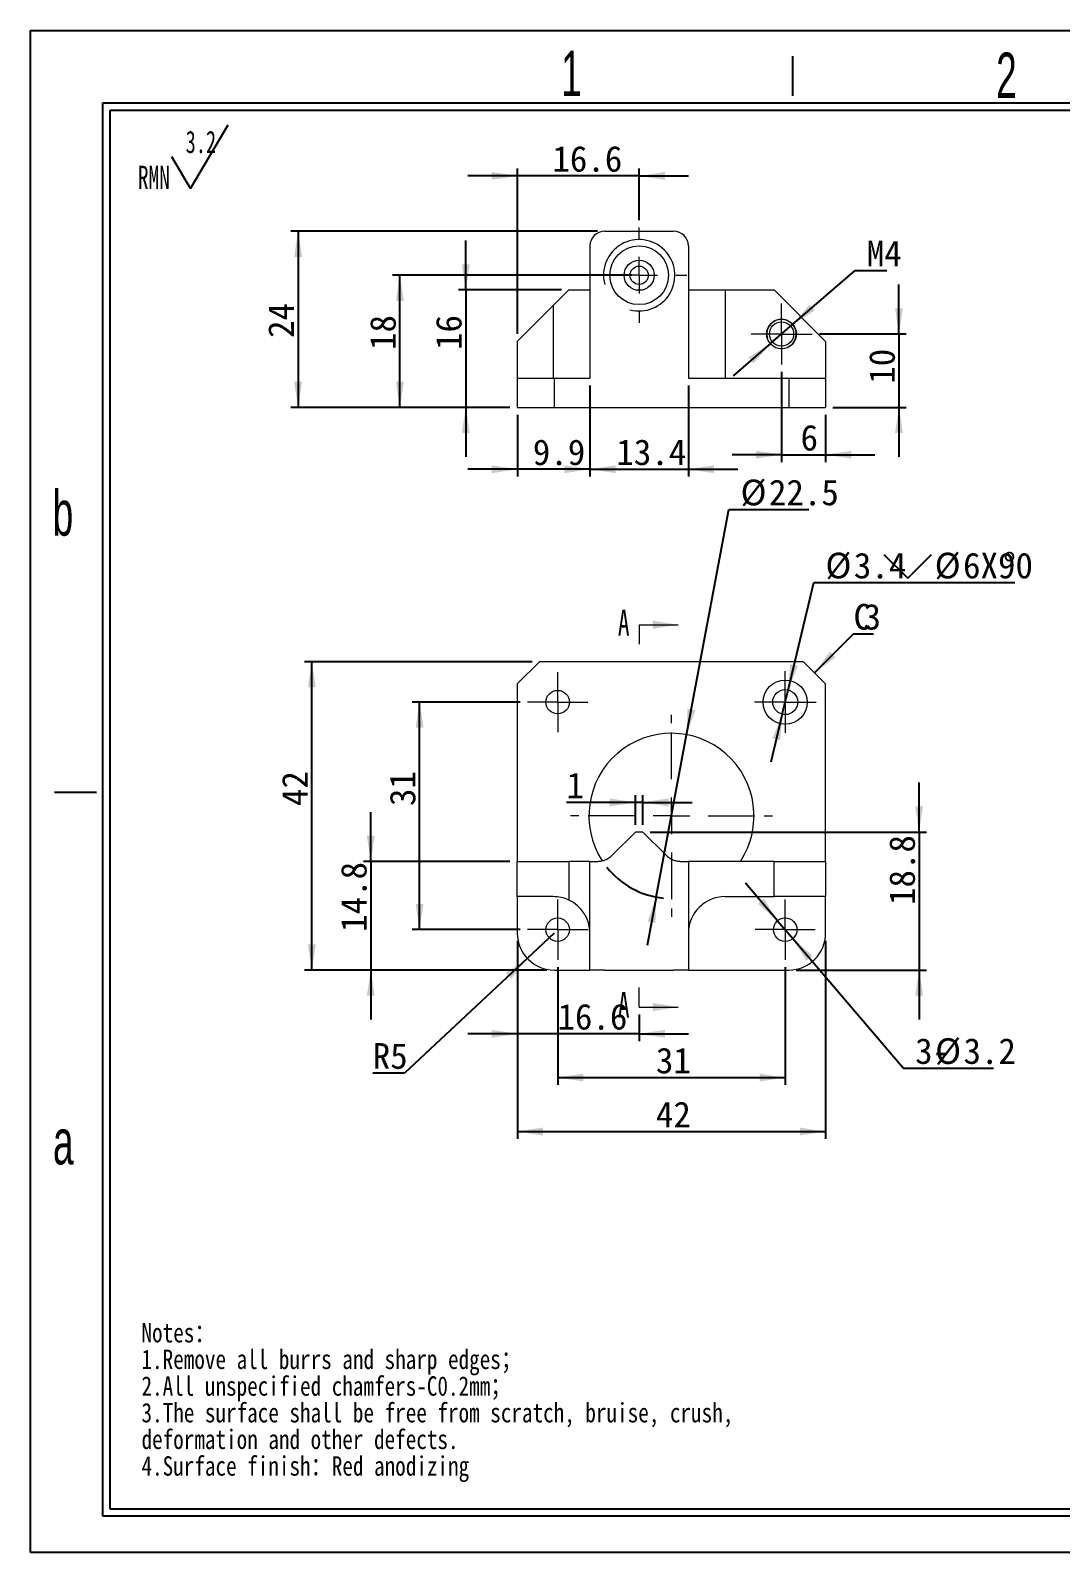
# Model space of a CAD drawing. Header units: millimetres. Extents: x 2 to 295, y 1 to 209.
# Drawn here: x 1.8 to 142.2, y 1.3 to 208.7 of the extents above; entities that cross this region are included whole.
import ezdxf

# ---------------------------------------------------------------- set-up
doc = ezdxf.new("R2010")
doc.units = ezdxf.units.MM
doc.linetypes.add('CENTER', pattern=[10.16, 6.35, -1.27, 1.27, -1.27])
doc.layers.add('DIM', color=5, linetype='Continuous')
doc.layers.add('SLD-0', color=179, linetype='Continuous')
doc.layers.add('中心线', color=1, linetype='CENTER', lineweight=15)
doc.styles.add('SLDTEXTSTYLE14', font='SIMSUN.TTC')
doc.styles.add('SLDTEXTSTYLE15', font='仿宋_GB2312', dxfattribs={"width": 0.67})
doc.styles.add('SLDTEXTSTYLE2', font='SIMSUN.TTC', dxfattribs={"width": 0.8})
doc.styles.add('SLDTEXTSTYLE3', font='SIMSUN.TTC', dxfattribs={"width": 0.8, "bigfont": 'bigfont'})
doc.styles.add('SLDTEXTSTYLE4', font='SIMSUN.TTC', dxfattribs={"width": 0.67})
doc.styles.add('SLDTEXTSTYLE7', font='GOTHIC.TTF', dxfattribs={"width": 0.61171})
doc.dimstyles.new('SLDDIMSTYLE0', dxfattribs={"dimtxt": 3.5, "dimasz": 3.5, "dimexe": 0, "dimexo": 0.0625, "dimgap": 0.875, "dimtad": 2, "dimrnd": 1e-09, "dimzin": 12, "dimdsep": 46, "dimtxsty": 'SLDTEXTSTYLE4', "dimsah": 1, "dimcen": 0.09, "dimadec": 0, "dimazin": 3, "dimtfac": 1, "dimtmove": 0, "dimatfit": 0, "dimfxl": 0, "dimfrac": 2, "dimtolj": 1, "dimtzin": 12, "dimarcsym": 0})
doc.dimstyles.new('SLDDIMSTYLE1', dxfattribs={"dimtxt": 3.5, "dimasz": 3.5, "dimexe": 0, "dimexo": 0.0625, "dimgap": 0.875, "dimtad": 2, "dimrnd": 1e-09, "dimzin": 12, "dimdsep": 46, "dimtxsty": 'SLDTEXTSTYLE4', "dimsah": 1, "dimcen": 0.09, "dimadec": 0, "dimazin": 3, "dimtfac": 1, "dimtofl": 0, "dimtmove": 0, "dimatfit": 3, "dimfxl": 0, "dimfrac": 2, "dimtolj": 1, "dimtzin": 12, "dimarcsym": 0})
doc.dimstyles.new('SLDDIMSTYLE2', dxfattribs={"dimtxt": 3.5, "dimasz": 3.5, "dimexe": 0, "dimexo": 0.0625, "dimgap": 0.875, "dimtad": 0, "dimtih": 1, "dimtoh": 1, "dimrnd": 1e-09, "dimzin": 12, "dimdsep": 46, "dimtxsty": 'SLDTEXTSTYLE4', "dimsah": 1, "dimcen": 0, "dimadec": 0, "dimazin": 3, "dimtfac": 1, "dimtmove": 0, "dimatfit": 3, "dimfxl": 0, "dimfrac": 2, "dimtolj": 1, "dimtzin": 12, "dimarcsym": 0})
doc.dimstyles.new('SLDDIMSTYLE3', dxfattribs={"dimtxt": 3.5, "dimasz": 3.5, "dimexe": 0, "dimexo": 0.0625, "dimgap": 0.875, "dimtad": 0, "dimtih": 1, "dimtoh": 1, "dimrnd": 1e-09, "dimzin": 12, "dimdsep": 46, "dimtxsty": 'SLDTEXTSTYLE4', "dimsah": 1, "dimcen": 0, "dimadec": 0, "dimazin": 3, "dimtfac": 1, "dimtofl": 0, "dimtmove": 0, "dimatfit": 3, "dimfxl": 0, "dimfrac": 2, "dimtolj": 1, "dimtzin": 12, "dimarcsym": 0})
doc.dimstyles.new('SLDDIMSTYLE4', dxfattribs={"dimtxt": 3.5, "dimasz": 3.5, "dimexe": 0, "dimexo": 0.0625, "dimgap": 0.875, "dimtad": 0, "dimtih": 1, "dimtoh": 1, "dimrnd": 1e-09, "dimzin": 12, "dimdsep": 46, "dimtxsty": 'SLDTEXTSTYLE4', "dimsah": 1, "dimcen": 0, "dimadec": 0, "dimazin": 3, "dimtfac": 1, "dimtmove": 0, "dimatfit": 3, "dimfxl": 0, "dimfrac": 2, "dimtolj": 1, "dimtzin": 12, "dimarcsym": 0})

# ---------------------------------------------------------------- blocks, each defined once
blk = doc.blocks.new('SW_NOTE_0')
at = {"layer": 'SLD-0', "color": 0, "char_height": 2.6458, "attachment_point": 1}
for s, insert, style in [('Notes\\M+18146', (0, 3.08), 'SLDTEXTSTYLE3'), ('1.Remove all burrs and sharp edges\\M+18147', (0, -0.55), 'SLDTEXTSTYLE3'), ('2.All unspecified chamfers-C0.2mm\\M+18147', (0, -4.19), 'SLDTEXTSTYLE3'), ('3.The surface shall be free from scratch, bruise, crush, ', (0, -7.82), 'SLDTEXTSTYLE2'), ('deformation and other defects.', (0, -11.45), 'SLDTEXTSTYLE2'), ('4.Surface finish\\M+18146Red anodizing', (0, -15.08), 'SLDTEXTSTYLE3')]:
    blk.add_mtext(s, dxfattribs=dict(at, insert=insert, style=style))
blk = doc.blocks.new('SW_NOTE_1')
at = {"layer": 'SLD-0', "color": 0}
for q in [(12.27, 9.26), (4.6, 4.92)]:
    blk.add_line((7.16, 0.59), q, dxfattribs=at)
at = {"layer": 'SLD-0', "color": 0, "attachment_point": 1, "style": 'SLDTEXTSTYLE4'}
for s, insert, char_height in [('3.2', (6.5, 8.45), 3.032), ('RMN', (0, 3.69), 3.175)]:
    blk.add_mtext(s, dxfattribs=dict(at, insert=insert, char_height=char_height))
blk = doc.blocks.new('_D')
at = {"layer": 'DIM'}
for p, q in [((68.15, 84.66), (68.15, 70.97)), ((84.75, 74.62), (84.75, 70.97)), ((68.15, 71.97), (61.42, 71.97)), ((84.75, 71.97), (68.15, 71.97)), ((84.75, 71.97), (91.48, 71.97))]:
    blk.add_line(p, q, dxfattribs=at)
for points in [[(68.15, 71.97), (64.65, 72.51), (64.65, 71.43)], [(84.75, 71.97), (88.25, 71.43), (88.25, 72.51)]]:
    blk.add_solid(points, dxfattribs=at)
at = {"layer": 'DIM', "insert": (73.62, 76.05), "char_height": 3.5, "attachment_point": 1, "style": 'SLDTEXTSTYLE14'}
blk.add_mtext('16.6', dxfattribs=at)
blk = doc.blocks.new('_D_1')
at = {"layer": 'DIM'}
for p, q in [((68.55, 117.16), (53.83, 117.16)), ((54.83, 86.16), (54.83, 117.16)), ((68.55, 86.16), (53.83, 86.16))]:
    blk.add_line(p, q, dxfattribs=at)
for points in [[(54.83, 117.16), (54.29, 113.66), (55.37, 113.66)], [(54.83, 86.16), (55.37, 89.66), (54.29, 89.66)]]:
    blk.add_solid(points, dxfattribs=at)
at = {"layer": 'DIM', "insert": (50.76, 103), "char_height": 3.5, "attachment_point": 1, "rotation": 90, "style": 'SLDTEXTSTYLE14'}
blk.add_mtext('31', dxfattribs=at)
blk = doc.blocks.new('_D_2')
at = {"layer": 'DIM'}
for p, q in [((70.15, 122.66), (39.15, 122.66)), ((40.15, 80.66), (40.15, 122.66)), ((72.15, 80.66), (39.15, 80.66))]:
    blk.add_line(p, q, dxfattribs=at)
for points in [[(40.15, 122.66), (39.61, 119.16), (40.69, 119.16)], [(40.15, 80.66), (40.69, 84.16), (39.61, 84.16)]]:
    blk.add_solid(points, dxfattribs=at)
at = {"layer": 'DIM', "insert": (36.08, 103), "char_height": 3.5, "attachment_point": 1, "rotation": 90, "style": 'SLDTEXTSTYLE14'}
blk.add_mtext('42', dxfattribs=at)
blk = doc.blocks.new('_D_3')
at = {"layer": 'DIM'}
for p, q in [((68.15, 84.66), (68.15, 57.66)), ((110.15, 84.66), (110.15, 57.66)), ((68.15, 58.66), (110.15, 58.66))]:
    blk.add_line(p, q, dxfattribs=at)
for points in [[(68.15, 58.66), (71.65, 58.12), (71.65, 59.2)], [(110.15, 58.66), (106.65, 59.2), (106.65, 58.12)]]:
    blk.add_solid(points, dxfattribs=at)
at = {"layer": 'DIM', "insert": (87.03, 62.73), "char_height": 3.5, "attachment_point": 1, "style": 'SLDTEXTSTYLE14'}
blk.add_mtext('42', dxfattribs=at)
blk = doc.blocks.new('_D_4')
at = {"layer": 'DIM'}
for p, q in [((48.18, 95.46), (48.18, 102.19)), ((67.15, 95.46), (47.18, 95.46)), ((48.18, 95.46), (48.18, 80.66)), ((72.15, 80.66), (47.18, 80.66)), ((48.18, 80.66), (48.18, 73.93))]:
    blk.add_line(p, q, dxfattribs=at)
for points in [[(48.18, 95.46), (48.72, 98.96), (47.64, 98.96)], [(48.18, 80.66), (47.64, 77.16), (48.72, 77.16)]]:
    blk.add_solid(points, dxfattribs=at)
at = {"layer": 'DIM', "insert": (44.11, 85.86), "char_height": 3.5, "attachment_point": 1, "rotation": 90, "style": 'SLDTEXTSTYLE14'}
blk.add_mtext('14.8', dxfattribs=at)
blk = doc.blocks.new('_D_5')
at = {"layer": 'DIM'}
for p, q in [((91.22, 112.72), (96.97, 143.41)), ((96.97, 143.41), (107.87, 143.41)), ((87.08, 90.6), (91.22, 112.72)), ((87.08, 90.6), (85.84, 83.99))]:
    blk.add_line(p, q, dxfattribs=at)
blk.add_arc((89.15, 101.66), 11.25, 218.5229, 264.4704, dxfattribs=at)
for points in [[(91.22, 112.72), (92.39, 116.06), (91.33, 116.26)], [(87.08, 90.6), (85.9, 87.26), (86.96, 87.06)]]:
    blk.add_solid(points, dxfattribs=at)
at = {"layer": 'DIM', "char_height": 3.5, "attachment_point": 1, "style": 'SLDTEXTSTYLE14'}
for s, insert in [('%%c', (98.56, 147.48)), ('22.5', (102.43, 147.48))]:
    blk.add_mtext(s, dxfattribs=dict(at, insert=insert))
blk = doc.blocks.new('SW_CHAMFER_DIMENSION_0')
at = {"layer": 'DIM', "color": 0}
for p, q in [((-5.31, -5.31), (0, 0)), ((0, 0), (2.72, 0))]:
    blk.add_line(p, q, dxfattribs=at)
blk.add_solid([(-5.31, -5.31), (-2.45, -3.22), (-3.22, -2.45)], dxfattribs=at)
at = {"layer": 'DIM', "color": 0, "char_height": 3.5, "attachment_point": 1, "style": 'SLDTEXTSTYLE14'}
for s, insert in [('C', (0, 4.07)), ('3', (1.36, 4.07))]:
    blk.add_mtext(s, dxfattribs=dict(at, insert=insert))
blk = doc.blocks.new('_D_6')
at = {"layer": 'DIM'}
for p, q in [((73.65, 81.06), (73.65, 65.01)), ((104.65, 81.06), (104.65, 65.01)), ((73.65, 66.01), (104.65, 66.01))]:
    blk.add_line(p, q, dxfattribs=at)
for points in [[(73.65, 66.01), (77.15, 65.47), (77.15, 66.54)], [(104.65, 66.01), (101.15, 66.54), (101.15, 65.47)]]:
    blk.add_solid(points, dxfattribs=at)
at = {"layer": 'DIM', "insert": (87.03, 70.08), "char_height": 3.5, "attachment_point": 1, "style": 'SLDTEXTSTYLE14'}
blk.add_mtext('31', dxfattribs=at)
blk = doc.blocks.new('_D_7')
at = {"layer": 'DIM'}
for p, q in [((73.15, 85.66), (69.49, 82.25)), ((69.49, 82.25), (52.76, 66.63)), ((52.76, 66.63), (48.45, 66.63))]:
    blk.add_line(p, q, dxfattribs=at)
blk.add_solid([(69.49, 82.25), (66.57, 80.25), (67.3, 79.47)], dxfattribs=at)
at = {"layer": 'DIM', "insert": (48.45, 70.7), "char_height": 3.5, "attachment_point": 1, "style": 'SLDTEXTSTYLE14'}
blk.add_mtext('R5', dxfattribs=at)
blk = doc.blocks.new('_D_8')
at = {"layer": 'DIM'}
for p, q in [((103.61, 87.38), (99.24, 92.49)), ((103.61, 87.38), (105.69, 84.94)), ((105.69, 84.94), (120.76, 67.3)), ((120.76, 67.3), (133.02, 67.3))]:
    blk.add_line(p, q, dxfattribs=at)
for points in [[(103.61, 87.38), (101.75, 90.39), (100.93, 89.69)], [(105.69, 84.94), (107.55, 81.93), (108.37, 82.63)]]:
    blk.add_solid(points, dxfattribs=at)
at = {"layer": 'DIM', "char_height": 3.5, "attachment_point": 1, "style": 'SLDTEXTSTYLE14'}
for s, insert in [('3-', (122.35, 71.37)), ('%%c', (125.07, 71.37)), ('3.2', (128.94, 71.37))]:
    blk.add_mtext(s, dxfattribs=dict(at, insert=insert))
blk = doc.blocks.new('SW_SYMBOL_HOLE_SINK')
at = {"layer": 'DIM', "color": 0}
for p, q in [((0, 875), (800, 75)), ((800, 75), (1600, 875))]:
    blk.add_line(p, q, dxfattribs=at)
blk = doc.blocks.new('_D_9')
at = {"layer": 'DIM'}
for p, q in [((105.04, 118.81), (108.54, 133.45)), ((108.54, 133.45), (135.95, 133.45)), ((104.25, 115.51), (105.04, 118.81)), ((104.25, 115.51), (102.69, 108.96))]:
    blk.add_line(p, q, dxfattribs=at)
for points in [[(105.04, 118.81), (106.38, 122.09), (105.33, 122.34)], [(104.25, 115.51), (102.92, 112.23), (103.96, 111.98)]]:
    blk.add_solid(points, dxfattribs=at)
at = {"layer": 'DIM', "xscale": 0.004072727272727273, "yscale": 0.004072727272727273, "zscale": 0.004072727272727273}
blk.add_blockref('SW_SYMBOL_HOLE_SINK', (118.08, 133.73), dxfattribs=at)
at = {"layer": 'DIM', "char_height": 3.5, "attachment_point": 1, "style": 'SLDTEXTSTYLE14'}
for s, insert in [('%%c', (110.13, 137.52)), ('3.4', (114, 137.52)), ('%%c', (125.01, 137.52)), ('6X90', (128.88, 137.52)), ('%%d', (134.32, 137.52))]:
    blk.add_mtext(s, dxfattribs=dict(at, insert=insert))
blk = doc.blocks.new('_D_10')
at = {"layer": 'DIM', "color": 5}
for p, q in [((84.25, 100.46), (84.25, 104.5)), ((85.25, 100.46), (85.25, 104.5)), ((84.25, 103.5), (74.85, 103.5)), ((85.25, 103.5), (84.25, 103.5)), ((85.25, 103.5), (91.98, 103.5))]:
    blk.add_line(p, q, dxfattribs=at)
for points in [[(84.25, 103.5), (80.75, 104.04), (80.75, 102.96)], [(85.25, 103.5), (88.75, 102.96), (88.75, 104.04)]]:
    blk.add_solid(points, dxfattribs=at)
at = {"layer": 'DIM', "color": 5, "insert": (74.85, 107.57), "char_height": 3.5, "attachment_point": 1, "style": 'SLDTEXTSTYLE14'}
blk.add_mtext('1', dxfattribs=at)
blk = doc.blocks.new('_D_11')
at = {"layer": 'DIM', "color": 5}
for p, q in [((122.89, 99.46), (122.89, 106.19)), ((86.25, 99.46), (123.89, 99.46)), ((122.89, 99.46), (122.89, 80.66)), ((106.15, 80.66), (123.89, 80.66)), ((122.89, 80.66), (122.89, 73.93))]:
    blk.add_line(p, q, dxfattribs=at)
for points in [[(122.89, 99.46), (123.43, 102.96), (122.35, 102.96)], [(122.89, 80.66), (122.35, 77.16), (123.43, 77.16)]]:
    blk.add_solid(points, dxfattribs=at)
at = {"layer": 'DIM', "color": 5, "insert": (118.82, 89.52), "char_height": 3.5, "attachment_point": 1, "rotation": 90, "style": 'SLDTEXTSTYLE14'}
blk.add_mtext('18.8', dxfattribs=at)
blk = doc.blocks.new('SW_CENTERMARKSYMBOL_0')
at = {"layer": '中心线', "color": 0}
for p, q in [((0, 2.5), (0, 4.1)), ((0, 0), (0, 2.5)), ((-2.5, 0), (-4.1, 0)), ((0, 0), (-2.5, 0)), ((0, 0), (0, -2.5)), ((0, 0), (2.5, 0)), ((2.5, 0), (4.1, 0)), ((0, -2.5), (0, -4.1))]:
    blk.add_line(p, q, dxfattribs=at)
blk = doc.blocks.new('SW_CENTERMARKSYMBOL_1')
at = {"layer": '中心线', "color": 0}
for p, q in [((0, 2.5), (0, 4.1)), ((0, 0), (0, 2.5)), ((-2.5, 0), (-4.1, 0)), ((0, 0), (-2.5, 0)), ((0, 0), (0, -2.5)), ((0, 0), (2.5, 0)), ((2.5, 0), (4.1, 0)), ((0, -2.5), (0, -4.1))]:
    blk.add_line(p, q, dxfattribs=at)
blk = doc.blocks.new('SW_CENTERMARKSYMBOL_2')
at = {"layer": '中心线', "color": 0}
for p, q in [((0, 2.5), (0, 4.1)), ((0, 0), (0, 2.5)), ((-2.5, 0), (-4.1, 0)), ((0, 0), (-2.5, 0)), ((0, 0), (0, -2.5)), ((0, 0), (2.5, 0)), ((2.5, 0), (4.1, 0)), ((0, -2.5), (0, -4.1))]:
    blk.add_line(p, q, dxfattribs=at)
blk = doc.blocks.new('SW_CENTERMARKSYMBOL_3')
at = {"layer": '中心线', "color": 0}
for p, q in [((0, 2.5), (0, 4.2)), ((0, 0), (0, 2.5)), ((-2.5, 0), (-4.2, 0)), ((0, 0), (-2.5, 0)), ((0, 0), (0, -2.5)), ((0, 0), (2.5, 0)), ((2.5, 0), (4.2, 0)), ((0, -2.5), (0, -4.2))]:
    blk.add_line(p, q, dxfattribs=at)
blk = doc.blocks.new('SW_CENTERMARKSYMBOL_4')
at = {"layer": '中心线', "color": 0}
for p, q in [((0, 5), (0, 13.75)), ((0, 0), (0, 2.5)), ((-5, 0), (-13.75, 0)), ((0, 0), (-2.5, 0)), ((0, 0), (0, -2.5)), ((0, 0), (2.5, 0)), ((5, 0), (13.75, 0)), ((0, -5), (0, -13.75))]:
    blk.add_line(p, q, dxfattribs=at)
blk = doc.blocks.new('_D_12')
at = {"layer": 'DIM'}
for p, q in [((83.75, 175.32), (51.15, 175.32)), ((52.15, 157.32), (52.15, 175.32)), ((67.15, 157.32), (51.15, 157.32))]:
    blk.add_line(p, q, dxfattribs=at)
for points in [[(52.15, 175.32), (51.61, 171.82), (52.69, 171.82)], [(52.15, 157.32), (52.69, 160.82), (51.61, 160.82)]]:
    blk.add_solid(points, dxfattribs=at)
at = {"layer": 'DIM', "insert": (48.08, 165.14), "char_height": 3.5, "attachment_point": 1, "rotation": 90, "style": 'SLDTEXTSTYLE14'}
blk.add_mtext('18', dxfattribs=at)
blk = doc.blocks.new('_D_13')
at = {"layer": 'DIM'}
for p, q in [((68.15, 188.85), (61.42, 188.85)), ((68.15, 167.32), (68.15, 189.85)), ((84.75, 188.85), (68.15, 188.85)), ((84.75, 182.82), (84.75, 189.85)), ((84.75, 188.85), (91.48, 188.85))]:
    blk.add_line(p, q, dxfattribs=at)
for points in [[(68.15, 188.85), (64.65, 189.39), (64.65, 188.32)], [(84.75, 188.85), (88.25, 188.32), (88.25, 189.39)]]:
    blk.add_solid(points, dxfattribs=at)
at = {"layer": 'DIM', "insert": (72.93, 192.93), "char_height": 3.5, "attachment_point": 1, "style": 'SLDTEXTSTYLE14'}
blk.add_mtext('16.6', dxfattribs=at)
blk = doc.blocks.new('_D_14')
at = {"layer": 'DIM'}
for p, q in [((78.05, 160.32), (78.05, 147.89)), ((68.15, 156.32), (68.15, 147.89)), ((68.15, 148.89), (61.42, 148.89)), ((78.05, 148.89), (68.15, 148.89)), ((78.05, 148.89), (84.78, 148.89))]:
    blk.add_line(p, q, dxfattribs=at)
for points in [[(68.15, 148.89), (64.65, 149.43), (64.65, 148.35)], [(78.05, 148.89), (81.55, 148.35), (81.55, 149.43)]]:
    blk.add_solid(points, dxfattribs=at)
at = {"layer": 'DIM', "insert": (70.26, 152.96), "char_height": 3.5, "attachment_point": 1, "style": 'SLDTEXTSTYLE14'}
blk.add_mtext('9.9', dxfattribs=at)
blk = doc.blocks.new('_D_15')
at = {"layer": 'DIM'}
for p, q in [((78.05, 160.32), (78.05, 147.89)), ((91.45, 160.32), (91.45, 147.89)), ((78.05, 148.89), (71.32, 148.89)), ((78.05, 148.89), (91.45, 148.89)), ((91.45, 148.89), (98.18, 148.89))]:
    blk.add_line(p, q, dxfattribs=at)
for points in [[(78.05, 148.89), (74.55, 149.43), (74.55, 148.35)], [(91.45, 148.89), (94.95, 148.35), (94.95, 149.43)]]:
    blk.add_solid(points, dxfattribs=at)
at = {"layer": 'DIM', "insert": (81.64, 152.96), "char_height": 3.5, "attachment_point": 1, "style": 'SLDTEXTSTYLE14'}
blk.add_mtext('13.4', dxfattribs=at)
blk = doc.blocks.new('_D_16')
at = {"layer": 'DIM'}
for p, q in [((104.15, 162.17), (104.15, 149.87)), ((110.15, 156.32), (110.15, 149.87)), ((104.15, 150.87), (97.42, 150.87)), ((104.15, 150.87), (110.15, 150.87)), ((110.15, 150.87), (116.88, 150.87))]:
    blk.add_line(p, q, dxfattribs=at)
for points in [[(104.15, 150.87), (100.65, 151.41), (100.65, 150.33)], [(110.15, 150.87), (113.65, 150.33), (113.65, 151.41)]]:
    blk.add_solid(points, dxfattribs=at)
at = {"layer": 'DIM', "insert": (106.74, 154.94), "char_height": 3.5, "attachment_point": 1, "style": 'SLDTEXTSTYLE14'}
blk.add_mtext('6', dxfattribs=at)
blk = doc.blocks.new('_D_17')
at = {"layer": 'DIM'}
for p, q in [((120.15, 167.32), (120.15, 174.05)), ((109.3, 167.32), (121.15, 167.32)), ((120.15, 167.32), (120.15, 157.32)), ((111.15, 157.32), (121.15, 157.32)), ((120.15, 157.32), (120.15, 150.58))]:
    blk.add_line(p, q, dxfattribs=at)
for points in [[(120.15, 167.32), (120.69, 170.82), (119.61, 170.82)], [(120.15, 157.32), (119.61, 153.82), (120.69, 153.82)]]:
    blk.add_solid(points, dxfattribs=at)
at = {"layer": 'DIM', "insert": (116.08, 160.54), "char_height": 3.5, "attachment_point": 1, "rotation": 90, "style": 'SLDTEXTSTYLE14'}
blk.add_mtext('10', dxfattribs=at)
blk = doc.blocks.new('_D_18')
at = {"layer": 'DIM'}
for p, q in [((61.13, 173.32), (61.13, 180.05)), ((74.15, 173.32), (60.13, 173.32)), ((61.13, 173.32), (61.13, 157.32)), ((67.15, 157.32), (60.13, 157.32)), ((61.13, 157.32), (61.13, 150.58))]:
    blk.add_line(p, q, dxfattribs=at)
for points in [[(61.13, 173.32), (61.67, 176.82), (60.59, 176.82)], [(61.13, 157.32), (60.59, 153.82), (61.67, 153.82)]]:
    blk.add_solid(points, dxfattribs=at)
at = {"layer": 'DIM', "insert": (57.05, 165.14), "char_height": 3.5, "attachment_point": 1, "rotation": 90, "style": 'SLDTEXTSTYLE14'}
blk.add_mtext('16', dxfattribs=at)
blk = doc.blocks.new('_D_19')
at = {"layer": 'DIM'}
for p, q in [((105.66, 168.62), (114.18, 175.98)), ((114.18, 175.98), (118.49, 175.98)), ((102.64, 166.01), (105.66, 168.62)), ((102.64, 166.01), (97.54, 161.61))]:
    blk.add_line(p, q, dxfattribs=at)
for points in [[(105.66, 168.62), (108.66, 170.5), (107.96, 171.32)], [(102.64, 166.01), (99.64, 164.13), (100.34, 163.31)]]:
    blk.add_solid(points, dxfattribs=at)
at = {"layer": 'DIM', "insert": (115.76, 180.05), "char_height": 3.5, "attachment_point": 1, "style": 'SLDTEXTSTYLE14'}
blk.add_mtext('M4', dxfattribs=at)
blk = doc.blocks.new('_D_20')
at = {"layer": 'DIM', "color": 5}
for p, q in [((79.05, 181.32), (37.28, 181.32)), ((38.28, 181.32), (38.28, 157.32)), ((67.15, 157.32), (37.28, 157.32))]:
    blk.add_line(p, q, dxfattribs=at)
for points in [[(38.28, 181.32), (37.74, 177.82), (38.82, 177.82)], [(38.28, 157.32), (38.82, 160.82), (37.74, 160.82)]]:
    blk.add_solid(points, dxfattribs=at)
at = {"layer": 'DIM', "color": 5, "insert": (34.2, 166.78), "char_height": 3.5, "attachment_point": 1, "rotation": 90, "style": 'SLDTEXTSTYLE14'}
blk.add_mtext('24', dxfattribs=at)
blk = doc.blocks.new('SW_CENTERMARKSYMBOL_5')
at = {"layer": '中心线', "color": 0}
for p, q in [((0, 5), (0, 6.5)), ((0, 0), (0, 2.5)), ((-5, 0), (-6.5, 0)), ((0, 0), (-2.5, 0)), ((0, 0), (0, -2.5)), ((0, 0), (2.5, 0)), ((5, 0), (6.5, 0)), ((0, -5), (0, -6.5))]:
    blk.add_line(p, q, dxfattribs=at)
blk = doc.blocks.new('SW_CENTERMARKSYMBOL_6')
at = {"layer": '中心线', "color": 0}
for p, q in [((0, 2.5), (0, 4.15)), ((0, 0), (0, 2.5)), ((-2.5, 0), (-4.15, 0)), ((0, 0), (-2.5, 0)), ((0, 0), (0, -2.5)), ((0, 0), (2.5, 0)), ((2.5, 0), (4.15, 0)), ((0, -2.5), (0, -4.15))]:
    blk.add_line(p, q, dxfattribs=at)

msp = doc.modelspace()

# ---------------------------------------------------------------- linework, layer by layer
at = {"color": 7, "linetype": 'Continuous', "lineweight": 15}
for p, q in [((80.0483424, 181.3155644), (89.4483428, 181.3155644)), ((78.048343, 179.3155641), (78.048343, 161.3155644)), ((91.4483428, 179.3155641), (91.4483428, 161.3155644)), ((75.1483423, 173.315565), (78.048343, 173.315565)), ((91.4483428, 173.315565), (96.4483429, 173.315565)), ((96.4483429, 173.315565), (96.4483429, 161.3155644)), ((96.4483429, 173.315565), (103.1483432, 173.315565)), ((110.1483425, 166.3155638), (103.1483432, 173.315565)), ((73.0483422, 171.2155639), (68.148343, 166.3155638)), ((73.0483422, 171.2155639), (73.0483422, 161.3155644)), ((68.148343, 166.3155638), (68.148343, 161.3155644)), ((110.1483425, 166.3155638), (110.1483425, 161.3155644)), ((68.148343, 161.3155644), (68.148343, 157.3155642)), ((68.148343, 161.3155644), (73.148342, 161.3155644)), ((73.148342, 161.3155644), (73.148342, 157.3155642)), ((73.148342, 161.3155644), (78.048343, 161.3155644)), ((91.4483428, 161.3155644), (105.1483435, 161.3155644)), ((105.1483435, 161.3155644), (105.1483435, 157.3155642)), ((105.1483435, 161.3155644), (110.1483425, 161.3155644)), ((110.1483425, 161.3155644), (110.1483425, 157.3155642)), ((68.148343, 157.3155642), (73.148342, 157.3155642)), ((73.148342, 157.3155642), (105.1483435, 157.3155642)), ((105.1483435, 157.3155642), (110.1483425, 157.3155642)), ((71.1483435, 122.6601465), (68.148343, 119.660146)), ((107.148342, 122.6601465), (71.1483435, 122.6601465)), ((110.1483425, 119.660146), (107.148342, 122.6601465)), ((68.148343, 119.660146), (68.148343, 95.4601466)), ((110.1483425, 95.4601466), (110.1483425, 119.660146)), ((84.2483427, 99.4601468), (81.1270225, 96.3388266)), ((85.2483429, 99.4601468), (84.2483427, 99.4601468)), ((88.3696631, 96.3388266), (85.2483429, 99.4601468)), ((68.148343, 90.6601468), (68.148343, 95.4601466)), ((68.148343, 95.4601466), (75.1483423, 95.4601466)), ((75.1483423, 95.4601466), (75.1483423, 90.1977675)), ((78.048343, 95.4601466), (75.1483423, 95.4601466)), ((78.048343, 80.660147), (78.048343, 95.4601466)), ((78.048343, 95.4601466), (79.0057016, 95.4601466)), ((90.4909835, 95.4601466), (91.4483428, 95.4601466)), ((91.4483428, 95.4601466), (91.4483428, 80.660147)), ((103.1483432, 95.4601466), (91.4483428, 95.4601466)), ((103.1483432, 90.6601468), (103.1483432, 95.4601466)), ((103.1483432, 95.4601466), (110.1483425, 95.4601466)), ((110.1483425, 95.4601466), (110.1483425, 90.6601468)), ((73.0483422, 90.6601468), (68.148343, 90.6601468)), ((68.148343, 90.6601468), (68.148343, 85.660146)), ((96.4483429, 90.6601468), (103.1483432, 90.6601468)), ((110.1483425, 90.6601468), (103.1483432, 90.6601468)), ((110.1483425, 85.660146), (110.1483425, 90.6601468)), ((73.148342, 80.660147), (78.048343, 80.660147)), ((80.0483424, 80.660147), (78.048343, 80.660147)), ((80.0483424, 80.660147), (89.4483428, 80.660147)), ((91.4483428, 80.660147), (89.4483428, 80.660147)), ((91.4483428, 80.660147), (105.1483435, 80.660147))]:
    msp.add_line(p, q, dxfattribs=at)
at = {"color": 7, "linetype": 'Continuous', "lineweight": 0}
for p, q in [((84.7483428, 127.7001468), (84.7483428, 125.0401468)), ((84.7483428, 127.7001468), (90.0683428, 127.7001468)), ((84.7483428, 75.6201468), (84.7483428, 78.2801468)), ((84.7483428, 75.6201468), (90.0683428, 75.6201468))]:
    msp.add_line(p, q, dxfattribs=at)
at = {"color": 7, "linetype": 'Continuous', "lineweight": 15, "flags": 128}
msp.add_lwpolyline([(75.1483423, 173.315565), (74.6452847, 172.8125064), (74.1234936, 172.2907143), (73.5890895, 171.7563112), (73.0483422, 171.2155639)], dxfattribs=at)
at = {"color": 7, "linetype": 'Continuous', "lineweight": 15}
for centre, radius in [((84.7483428, 175.3155642), 4), ((84.7483428, 175.3155642), 2.05), ((84.7483428, 175.3155642), 1.25), ((104.1483428, 167.3155642), 2.025), ((104.1483428, 167.3155642), 1.65), ((73.6483428, 117.1601468), 1.6), ((104.6483428, 117.1601468), 3), ((104.6483428, 117.1601468), 1.7), ((73.6483428, 86.1601468), 1.6), ((104.6483428, 86.1601468), 1.6)]:
    msp.add_circle(centre, radius, dxfattribs=at)
for centre, radius, start, end in [((80.0483428, 179.3155642), 2, 90, 180), ((89.4483428, 179.3155642), 2, 0, 90), ((89.1483428, 101.6601468), 11.25, 326.556726728, 212.889740257), ((79.0057021, 98.4601468), 3, 290.337345503, 315), ((90.4909835, 98.4601468), 3, 225, 249.662654497), ((73.0483428, 85.6601468), 5, 65.16541251, 90), ((73.0483428, 85.6601468), 5, 0, 65.16541251), ((96.4483428, 85.6601468), 5, 90, 180), ((73.1483428, 85.6601468), 5, 180, 270), ((105.1483428, 85.6601468), 5, 270, 0)]:
    msp.add_arc(centre, radius, start, end, dxfattribs=at)
at = {"color": 7, "linetype": 'Continuous', "lineweight": 0}
for centre, radius in [((84.7483428, 175.3155642), 4.864), ((104.1483428, 167.3155642), 2)]:
    msp.add_arc(centre, radius, 255, 195, dxfattribs=at)
at = {"color": 7, "linetype": 'Continuous', "lineweight": 15}
for points in [[(79.0057021, 95.4601468), (79.1661658, 95.4601468), (79.3360364, 95.4728986), (79.6928547, 95.5342976), (79.8720163, 95.5818031), (80.0483428, 95.647159)], [(89.4483428, 95.647159), (89.6246501, 95.5818102), (89.8024933, 95.5346099), (90.1593509, 95.4730404), (90.330502, 95.4601468), (90.4909835, 95.4601468)]]:
    msp.add_open_spline(points, degree=3, knots=[0, 0, 0, 0, 0.5, 0.5, 1, 1, 1, 1], dxfattribs=at)
at = {"color": 7, "linetype": 'Continuous', "lineweight": 0}
for points in [[(90.0683428, 127.7001468), (86.5683428, 128.2601468), (86.5683428, 127.1401468)], [(90.0683428, 75.6201468), (86.5683428, 76.1801468), (86.5683428, 75.0601468)]]:
    msp.add_solid(points, dxfattribs=at)
at = {"layer": 'SLD-0'}
for p, q in [((1.8120426, 208.6737412), (295.1065587, 208.6737412)), ((1.8120426, 1.2937804), (1.8120426, 208.6737412)), ((12.6748213, 7.2189221), (12.6748213, 197.8109814)), ((12.6748213, 197.8109814), (289.181417, 197.8109814)), ((289.181417, 7.2189221), (12.6748213, 7.2189221)), ((295.1065587, 1.2937804), (1.8120426, 1.2937804))]:
    msp.add_line(p, q, dxfattribs=at)
at = {"layer": 'SLD-0', "color": 6, "linetype": 'Continuous'}
for p, q in [((105.7010389, 199.7860286), (105.7010389, 205.1694931)), ((11.6872977, 6.2313985), (11.6872977, 198.798505)), ((11.6872977, 198.798505), (290.1689406, 198.798505)), ((10.8045624, 104.8526977), (5.0680707, 104.8526977)), ((290.1689406, 6.2313985), (11.6872977, 6.2313985))]:
    msp.add_line(p, q, dxfattribs=at)

# ---------------------------------------------------------------- block references
at = {"layer": 'DIM'}
msp.add_blockref('SW_CHAMFER_DIMENSION_0', (113.9582675, 126.4700713), dxfattribs=at)
at = {"layer": 'SLD-0'}
msp.add_blockref('SW_NOTE_1', (16.4635035, 186.552435), dxfattribs=at)
at = {"layer": 'SLD-0', "color": 5}
msp.add_blockref('SW_NOTE_0', (16.9446805, 29.495513), dxfattribs=at)
at = {"layer": '中心线'}
for name, p in [('SW_CENTERMARKSYMBOL_5', (84.7483428, 175.3155642)), ('SW_CENTERMARKSYMBOL_6', (104.1483428, 167.3155642)), ('SW_CENTERMARKSYMBOL_2', (73.6483428, 117.1601468)), ('SW_CENTERMARKSYMBOL_3', (104.6483428, 117.1601468)), ('SW_CENTERMARKSYMBOL_4', (89.1483428, 101.6601468)), ('SW_CENTERMARKSYMBOL_0', (73.6483428, 86.1601468)), ('SW_CENTERMARKSYMBOL_1', (104.6483428, 86.1601468))]:
    msp.add_blockref(name, p, dxfattribs=at)

# ---------------------------------------------------------------- texts
at = {"color": 7, "linetype": 'Continuous', "char_height": 3.5, "attachment_point": 1, "style": 'SLDTEXTSTYLE15'}
for insert in [(81.8465903, 129.735423), (81.8465903, 77.655423)]:
    msp.add_mtext('A', dxfattribs=dict(at, insert=insert))
at = {"layer": 'SLD-0', "char_height": 6.1720226, "attachment_point": 1, "style": 'SLDTEXTSTYLE7'}
for s, insert in [('1', (74.110982, 205.8988232)), ('2', (133.3880634, 205.6552011)), ('b', (4.8346433, 146.0194147)), ('a', (4.8797936, 60.3510804))]:
    msp.add_mtext(s, dxfattribs=dict(at, insert=insert))

# ---------------------------------------------------------------- dimensions: what is measured, and where the dimension line sits
at = {"layer": 'DIM'}
for base, p1, p2, dimstyle, picture, middle in [((68.1483428, 188.8549417), (84.7483428, 181.8155642), (68.1483428, 166.3155642), 'SLDDIMSTYLE0', '_D_13', (75.6537637, 188.8549417)), ((110.1483428, 150.8716994), (104.1483428, 163.1655642), (110.1483428, 157.3155642), 'SLDDIMSTYLE0', '_D_16', (107.422038, 150.8716994)), ((68.1483428, 148.8900404), (78.0483428, 161.3155642), (68.1483428, 157.3155642), 'SLDDIMSTYLE0', '_D_14', (72.3011683, 148.8900404)), ((91.4483428, 148.8900404), (78.0483428, 161.3155642), (91.4483428, 161.3155642), 'SLDDIMSTYLE0', '_D_15', (84.3649853, 148.8900404)), ((68.1483428, 71.9723541), (84.7483428, 75.6201468), (68.1483428, 85.6601468), 'SLDDIMSTYLE0', '_D', (76.3433204, 71.9723541)), ((110.1483428, 58.6601468), (68.1483428, 85.6601468), (110.1483428, 85.6601468), 'SLDDIMSTYLE1', '_D_3', (88.3897454, 58.6601468)), ((104.6483428, 66.0052929), (73.6483428, 82.0601468), (104.6483428, 82.0601468), 'SLDDIMSTYLE1', '_D_6', (88.3897454, 66.0052929))]:
    dim = msp.add_linear_dim(base=base, p1=p1, p2=p2, dimstyle=dimstyle, dxfattribs=at)
    dim.commit()
    dim.dimension.update_dxf_attribs({"geometry": picture, "text_midpoint": middle, "dimtype": 160})
at = {"layer": 'DIM', "color": 5}
for base, p1, p2, dimstyle, picture, middle in [((38.2771842, 157.3155642), (80.0483428, 181.3155642), (68.1483428, 157.3155642), 'SLDDIMSTYLE1', '_D_20', (38.2771842, 168.1373496)), ((122.8924448, 80.6601468), (85.2483428, 99.4601468), (105.1483428, 80.6601468), 'SLDDIMSTYLE0', '_D_11', (122.8924448, 92.2435816))]:
    dim = msp.add_linear_dim(base=base, p1=p1, p2=p2, angle=90, dimstyle=dimstyle, dxfattribs=at)
    dim.commit()
    dim.dimension.update_dxf_attribs({"geometry": picture, "text_midpoint": middle, "dimtype": 160})
at = {"layer": 'DIM'}
for base, p1, p2, dimstyle, picture, middle in [((61.126615, 157.3155642), (75.1483428, 173.3155642), (68.1483428, 157.3155642), 'SLDDIMSTYLE0', '_D_18', (61.126615, 166.4964778)), ((52.1483428, 175.3155642), (68.1483428, 157.3155642), (84.7483428, 175.3155642), 'SLDDIMSTYLE0', '_D_12', (52.1483428, 166.4964778)), ((120.1483428, 157.3155642), (108.2983428, 167.3155642), (110.1483428, 157.3155642), 'SLDDIMSTYLE0', '_D_17', (120.1483428, 161.9035634)), ((40.1483428, 122.6601468), (73.1483428, 80.6601468), (71.1483428, 122.6601468), 'SLDDIMSTYLE1', '_D_2', (40.1483428, 104.3641489)), ((54.8290124, 117.1601468), (69.5483428, 86.1601468), (69.5483428, 117.1601468), 'SLDDIMSTYLE1', '_D_1', (54.8290124, 104.3641489)), ((48.1819181, 80.6601468), (68.1483428, 95.4601468), (73.1483428, 80.6601468), 'SLDDIMSTYLE0', '_D_4', (48.1819181, 88.5817068))]:
    dim = msp.add_linear_dim(base=base, p1=p1, p2=p2, angle=90, dimstyle=dimstyle, dxfattribs=at)
    dim.commit()
    dim.dimension.update_dxf_attribs({"geometry": picture, "text_midpoint": middle, "dimtype": 160})
for p1, p2, dimstyle, picture, middle in [((105.6615199, 168.6233466), (102.6351656, 166.0077818), 'SLDDIMSTYLE4', '_D_19', (117.1244851, 178.0187899)), ((91.2195818, 112.717835), (87.0771038, 90.6024585), 'SLDDIMSTYLE2', '_D_5', (103.2135667, 145.9483165))]:
    dim = msp.add_diameter_dim_2p(p1=p1, p2=p2, dimstyle=dimstyle, dxfattribs=at)
    dim.commit()
    dim.dimension.update_dxf_attribs({"geometry": picture, "text_midpoint": middle, "dimtype": 163})
for p1, p2, text, picture, middle in [((105.0437646, 118.8135195), (104.2529209, 115.506774), '<>{\\fGDT;w}%%c6X90%%d', '_D_9', (123.0424448, 135.9851218)), ((105.6875147, 84.9435442), (103.6091708, 87.3767493), '3-<>', '_D_8', (127.6865344, 69.8328422))]:
    dim = msp.add_diameter_dim_2p(p1=p1, p2=p2, text=text, dimstyle='SLDDIMSTYLE4', dxfattribs=at)
    dim.commit()
    dim.dimension.update_dxf_attribs({"geometry": picture, "text_midpoint": middle, "dimtype": 163})
at = {"layer": 'DIM', "color": 5}
dim = msp.add_linear_dim(base=(84.2483428, 103.5001462), p1=(85.2483428, 99.4601468), p2=(84.2483428, 99.4601468), dimstyle='SLDDIMSTYLE0', dxfattribs=at)
dim.commit()
dim.dimension.update_dxf_attribs({"geometry": '_D_10', "text_midpoint": (75.5340055, 103.5001462), "dimtype": 160})
at = {"layer": 'DIM'}
dim = msp.add_radius_dim(center=(73.1483428, 85.6601468), mpoint=(69.4929169, 82.2487157), dimstyle='SLDDIMSTYLE3', dxfattribs=at)
dim.commit()
dim.dimension.update_dxf_attribs({"geometry": '_D_7', "text_midpoint": (49.8081508, 68.6664825), "dimtype": 164})

doc.saveas('drawing.dxf')
